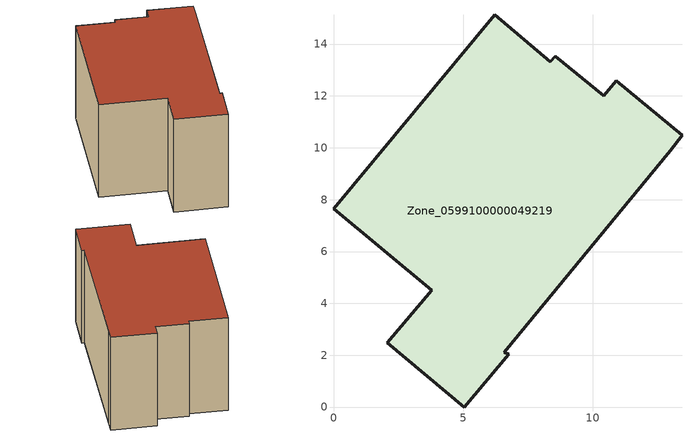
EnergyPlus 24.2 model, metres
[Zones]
Zone_0599100000049219
 floor ground (C_G): 3.78,4.51 0,7.65 6.22,15.12 8.36,13.32 8.56,13.54 10.42,12 10.91,12.59 13.44,10.48 12.98,9.88 6.58,2.12 6.75,2.03 5.05,0 2.08,2.48 z0
 wall outside (C_F): 13.44,10.48 10.91,12.59 10.42,12 8.56,13.54 8.36,13.32 6.22,15.12 0,7.65 3.78,4.51 2.08,2.48 5.05,0 6.75,2.03 6.58,2.12 12.98,9.88 13.44,10.48 z0:7.94
 roof outside (C_R): 5.05,0 6.75,2.03 6.58,2.12 12.98,9.88 13.44,10.48 10.91,12.59 10.42,12 8.56,13.54 8.36,13.32 6.22,15.12 0,7.65 3.78,4.51 2.08,2.48 z7.94
[BUILDING]
Pand.0599100000049219: North Axis=0; Terrain=City; Loads Convergence Tolerance Value=0.04; Temperature Convergence Tolerance Value=0.4; Solar Distribution=FullExterior; Maximum Number of Warmup Days=25; Minimum Number of Warmup Days=1
[Site:Location]
Rotterdam.The.Hague.AP_ZH_NLD Design_Conditions: Latitude=51.96; Longitude=4.45; Time Zone=1; Elevation=-4.5
[SITE:GROUNDTEMPERATURE:BUILDINGSURFACE]
18, 18, 18, 18, 18, 18, 18, 18, 18, 18, 18, 18
[MATERIAL] Thermal Absorptance=0.9; Solar Absorptance=0.7; Visible Absorptance=0.7
Name | Roughness | Thickness | Conductivity | Density | Specific Heat
G.TC.1946 | MediumSmooth | 0.15 | 1 | 540 | 1210
F.TC.1946 | Rough | 0.3 | 0.857143 | 1920 | 840
R.TC.1946 | MediumRough | 0.2 | 0.909091 | 1500 | 1000
[CONSTRUCTION]
C_G: G.TC.1946
C_F: F.TC.1946
C_R: R.TC.1946
[ZONE]
Zone_0599100000049219: Type=1; Multiplier=1; Ceiling Height=Autocalculate; Volume=Autocalculate; Floor Area=autocalculate; Part of Total Floor Area=Yes
[ZONEINFILTRATION:DESIGNFLOWRATE]
Infil_Zone_0599100000049219: Zone or ZoneList or Space or SpaceList=Zone_0599100000049219; Schedule=AlwaysOn; Design Flow Rate Calculation Method=Flow/Area; Flow Rate per Floor Area=0.003; Constant Term Coefficient=1; Temperature Term Coefficient=0; Velocity Term Coefficient=0; Velocity Squared Term Coefficient=0
[HVACTEMPLATE:ZONE:IDEALLOADSAIRSYSTEM]
Zone_0599100000049219: Maximum Heating Supply Air Temperature=50; Minimum Cooling Supply Air Temperature=13; Maximum Heating Supply Air Humidity Ratio=0.0156; Minimum Cooling Supply Air Humidity Ratio=0.0077; Heating Limit=NoLimit; Cooling Limit=NoLimit; Dehumidification Control Type=ConstantSensibleHeatRatio; Cooling Sensible Heat Ratio=0.7; Dehumidification Setpoint=60; Humidification Control Type=None; Humidification Setpoint=30; Outdoor Air Method=None; Outdoor Air Flow Rate per Person=0.00944; Outdoor Air Flow Rate per Zone Floor Area=0; Outdoor Air Flow Rate per Zone=0; Demand Controlled Ventilation Type=None; Outdoor Air Economizer Type=NoEconomizer; Heat Recovery Type=None; Sensible Heat Recovery Effectiveness=0.7; Latent Heat Recovery Effectiveness=0.65
[ZONECONTROL:THERMOSTAT]
ThermostatControl_Zone_0599100000049219: Zone or ZoneList=Zone_0599100000049219; Control Type Schedule=DualSetpointControlType; Control 1=Thermostat_Zone_0599100000049219; Temperature Difference Between Cutout And Setpoint=0
[THERMOSTATSETPOINT:DUALSETPOINT]
Thermostat_Zone_0599100000049219: Heating Setpoint Temperature Schedule=HeatingSetpoint_Zone_0599100000049219; Cooling Setpoint Temperature Schedule=CoolingSetpoint_Zone_0599100000049219
[SCHEDULE:COMPACT]
HeatingSetpoint_Zone_0599100000049219: Through: 12/31, For: AllDays, Until: 24:00, 21
CoolingSetpoint_Zone_0599100000049219: Through: 12/31, For: AllDays, Until: 24:00, 24
DualSetpointControlType: Through: 12/31, For: AllDays, Until: 24:00, 4
AlwaysOn: Through: 12/31, For: AllDays, Until: 24:00, 1
